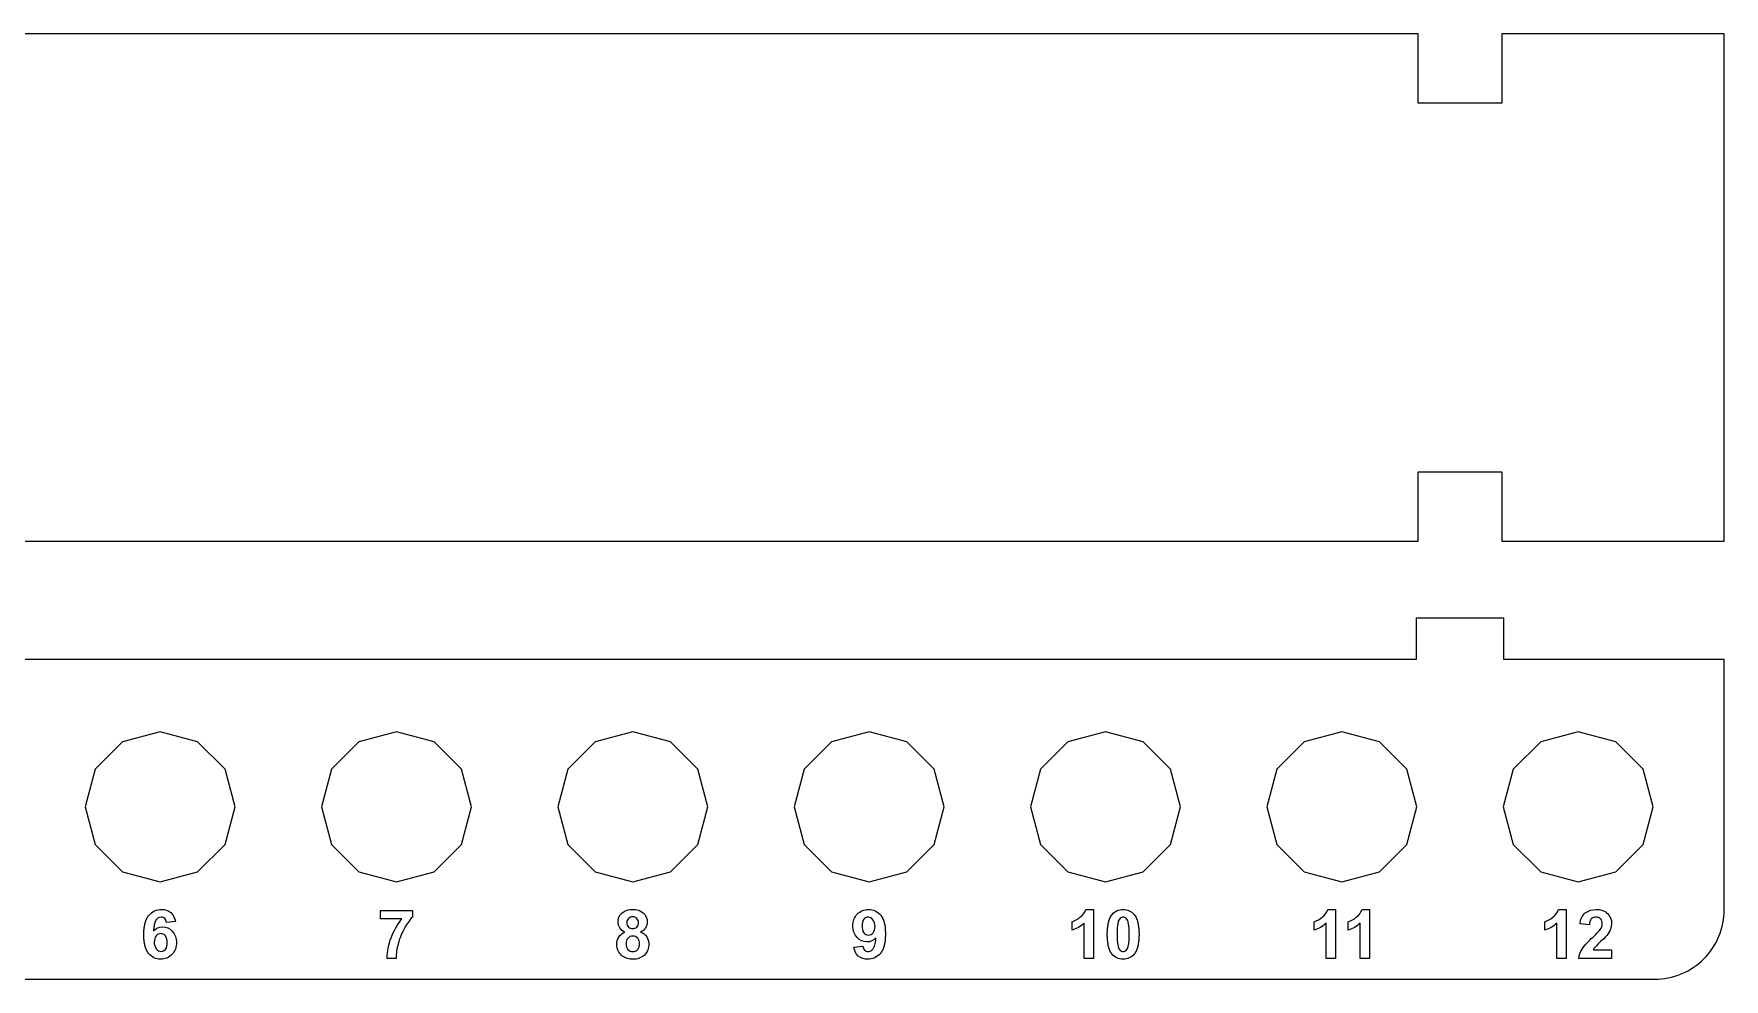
# Model space of a CAD drawing. Header units: millimetres. Extents: x -45 to 206, y -63 to 68.
# Drawn here: x 84.4 to 206, y 0 to 68 of the extents above; entities that cross this region are included whole.
import ezdxf

# ---------------------------------------------------------------- set-up
doc = ezdxf.new("R2010")
doc.units = ezdxf.units.MM
doc.layers.get('0').update_dxf_attribs({"lineweight": 25})

msp = doc.modelspace()

# ---------------------------------------------------------------- linework, layer by layer
for p, q in [((184, 68), (20, 68)), ((184, 63), (184, 68)), ((190, 68), (190, 63)), ((206, 68), (190, 68)), ((206, 31.5), (206, 68)), ((190, 63), (184, 63)), ((184, 36.5), (190, 36.5)), ((184, 31.5), (184, 36.5)), ((190, 36.5), (190, 31.5)), ((20, 31.5), (184, 31.5)), ((190, 31.5), (206, 31.5)), ((183.85, 26), (183.85, 23)), ((183.85, 26), (190.15, 26)), ((190.15, 23), (190.15, 26))]:
    msp.add_line(p, q)
at = {"flags": 128}
msp.add_lwpolyline([(13.85, 23), (-2, 23), (-2, 5, 0.414214), (3, 0), (201, 0, 0.414214), (206, 5), (206, 23), (190.15, 23)], format="xyb", dxfattribs=at)
msp.add_lwpolyline([(183.85, 23), (20.15, 23)], dxfattribs=at)
for points in [[(96.2, 7.72), (98.18, 9.7), (98.9, 12.4), (98.18, 15.1), (96.2, 17.08), (93.5, 17.8), (90.8, 17.08), (88.82, 15.1), (88.1, 12.4), (88.82, 9.7), (90.8, 7.72), (93.5, 7)], [(113.2, 7.72), (115.18, 9.7), (115.9, 12.4), (115.18, 15.1), (113.2, 17.08), (110.5, 17.8), (107.8, 17.08), (105.82, 15.1), (105.1, 12.4), (105.82, 9.7), (107.8, 7.72), (110.5, 7)], [(130.2, 7.72), (132.18, 9.7), (132.9, 12.4), (132.18, 15.1), (130.2, 17.08), (127.5, 17.8), (124.8, 17.08), (122.82, 15.1), (122.1, 12.4), (122.82, 9.7), (124.8, 7.72), (127.5, 7)], [(147.2, 7.72), (149.18, 9.7), (149.9, 12.4), (149.18, 15.1), (147.2, 17.08), (144.5, 17.8), (141.8, 17.08), (139.82, 15.1), (139.1, 12.4), (139.82, 9.7), (141.8, 7.72), (144.5, 7)], [(164.2, 7.72), (166.18, 9.7), (166.9, 12.4), (166.18, 15.1), (164.2, 17.08), (161.5, 17.8), (158.8, 17.08), (156.82, 15.1), (156.1, 12.4), (156.82, 9.7), (158.8, 7.72), (161.5, 7)], [(181.2, 7.72), (183.18, 9.7), (183.9, 12.4), (183.18, 15.1), (181.2, 17.08), (178.5, 17.8), (175.8, 17.08), (173.82, 15.1), (173.1, 12.4), (173.82, 9.7), (175.8, 7.72), (178.5, 7)], [(198.2, 7.72), (200.18, 9.7), (200.9, 12.4), (200.18, 15.1), (198.2, 17.08), (195.5, 17.8), (192.8, 17.08), (190.82, 15.1), (190.1, 12.4), (190.82, 9.7), (192.8, 7.72), (195.5, 7)]]:
    msp.add_lwpolyline(points, close=True, dxfattribs=at)
for points in [[(94.6, 4.14), (93.95, 4.07, 0.174876), (93.83, 4.37, 0.199132), (93.57, 4.46, 0.245443), (93.21, 4.27), (93.21, 4.27), (93.21, 4.27), (93.21, 4.27), (93.21, 4.27), (93.21, 4.26), (93.2, 4.26), (93.2, 4.26), (93.2, 4.26), (93.2, 4.26), (93.2, 4.26), (93.2, 4.25), (93.2, 4.25), (93.2, 4.25), (93.2, 4.25), (93.19, 4.25), (93.19, 4.25), (93.19, 4.24), (93.19, 4.24), (93.19, 4.24), (93.19, 4.24), (93.19, 4.24), (93.19, 4.24), (93.19, 4.23), (93.18, 4.23), (93.18, 4.23), (93.18, 4.23), (93.18, 4.23), (93.18, 4.23), (93.18, 4.22), (93.18, 4.22), (93.18, 4.22), (93.18, 4.22), (93.18, 4.22), (93.17, 4.21), (93.17, 4.21), (93.17, 4.21), (93.17, 4.21), (93.17, 4.21), (93.17, 4.2), (93.17, 4.2), (93.17, 4.2), (93.17, 4.2), (93.16, 4.2), (93.16, 4.19), (93.16, 4.19), (93.16, 4.19), (93.16, 4.19), (93.16, 4.19), (93.16, 4.18), (93.16, 4.18), (93.16, 4.18), (93.16, 4.18), (93.15, 4.18), (93.15, 4.17), (93.15, 4.17), (93.15, 4.17), (93.15, 4.17), (93.15, 4.16), (93.15, 4.16), (93.15, 4.16), (93.15, 4.16), (93.15, 4.16), (93.15, 4.15), (93.14, 4.15), (93.14, 4.15), (93.14, 4.15), (93.14, 4.14), (93.14, 4.14), (93.14, 4.14), (93.14, 4.14), (93.14, 4.13), (93.14, 4.13), (93.14, 4.13), (93.14, 4.13), (93.13, 4.12), (93.13, 4.12), (93.13, 4.12), (93.13, 4.12), (93.13, 4.11), (93.13, 4.11), (93.13, 4.11), (93.13, 4.11), (93.13, 4.1), (93.13, 4.1), (93.13, 4.1), (93.12, 4.1), (93.12, 4.09), (93.12, 4.09), (93.12, 4.09), (93.12, 4.09), (93.12, 4.08), (93.12, 4.08), (93.12, 4.08), (93.12, 4.08), (93.12, 4.07), (93.12, 4.07), (93.12, 4.07), (93.11, 4.07), (93.11, 4.06), (93.11, 4.06), (93.11, 4.06), (93.11, 4.05), (93.11, 4.05), (93.11, 4.05), (93.11, 4.05), (93.11, 4.04), (93.11, 4.04), (93.11, 4.04), (93.11, 4.03), (93.1, 4.03), (93.1, 4.03), (93.1, 4.03), (93.1, 4.02), (93.1, 4.02), (93.1, 4.02), (93.1, 4.01), (93.1, 4.01), (93.1, 4.01), (93.1, 4.01), (93.1, 4), (93.1, 4), (93.1, 4), (93.1, 3.99), (93.09, 3.99), (93.09, 3.99), (93.09, 3.98), (93.09, 3.98), (93.09, 3.98), (93.09, 3.97), (93.09, 3.97), (93.09, 3.97), (93.09, 3.97), (93.09, 3.96), (93.09, 3.96), (93.09, 3.96), (93.09, 3.95), (93.09, 3.95), (93.08, 3.95), (93.08, 3.94), (93.08, 3.94), (93.08, 3.94), (93.08, 3.93), (93.08, 3.93), (93.08, 3.93), (93.08, 3.92), (93.08, 3.92), (93.08, 3.92), (93.08, 3.91), (93.08, 3.91), (93.08, 3.91), (93.08, 3.9), (93.08, 3.9), (93.07, 3.9), (93.07, 3.89), (93.07, 3.89), (93.07, 3.89), (93.07, 3.88), (93.07, 3.88), (93.07, 3.88), (93.07, 3.87), (93.07, 3.87), (93.07, 3.86), (93.07, 3.86), (93.07, 3.86), (93.07, 3.85), (93.07, 3.85), (93.07, 3.85), (93.07, 3.84), (93.06, 3.84), (93.06, 3.84), (93.06, 3.83), (93.06, 3.83), (93.06, 3.83), (93.06, 3.82), (93.06, 3.82), (93.06, 3.81), (93.06, 3.81), (93.06, 3.81), (93.06, 3.8), (93.06, 3.8), (93.06, 3.8), (93.06, 3.79), (93.06, 3.79), (93.06, 3.78), (93.06, 3.78), (93.06, 3.78), (93.05, 3.77), (93.05, 3.77), (93.05, 3.76), (93.05, 3.76), (93.05, 3.76), (93.05, 3.75), (93.05, 3.75), (93.05, 3.75), (93.05, 3.74), (93.05, 3.74), (93.05, 3.73), (93.05, 3.73), (93.05, 3.73), (93.05, 3.72), (93.05, 3.72), (93.05, 3.71), (93.05, 3.71), (93.05, 3.71), (93.05, 3.7), (93.05, 3.7), (93.04, 3.69), (93.04, 3.69), (93.04, 3.68), (93.04, 3.68), (93.04, 3.68), (93.04, 3.67), (93.04, 3.67), (93.04, 3.66), (93.04, 3.66), (93.04, 3.66), (93.04, 3.65), (93.04, 3.65), (93.04, 3.64), (93.04, 3.64), (93.04, 3.63), (93.04, 3.63), (93.04, 3.63), (93.04, 3.62), (93.04, 3.62), (93.04, 3.61), (93.04, 3.61), (93.04, 3.6), (93.04, 3.6), (93.03, 3.6), (93.03, 3.59), (93.03, 3.59), (93.03, 3.58), (93.03, 3.58), (93.03, 3.57), (93.03, 3.57), (93.03, 3.56), (93.03, 3.56), (93.03, 3.56), (93.03, 3.55), (93.03, 3.55), (93.03, 3.54), (93.03, 3.54), (93.03, 3.53), (93.03, 3.53), (93.03, 3.52), (93.03, 3.52), (93.03, 3.51), (93.03, 3.51), (93.03, 3.5), (93.03, 3.5), (93.03, 3.5), (93.03, 3.49), (93.03, 3.49), (93.03, 3.48), (93.03, 3.48, -0.231707), (93.65, 3.77, -0.216681), (94.37, 3.45, -0.196729), (94.67, 2.63, -0.201502), (94.35, 1.77, -0.211144), (93.54, 1.44, -0.234967), (92.67, 1.85), (92.67, 1.86), (92.67, 1.86), (92.66, 1.86), (92.66, 1.87), (92.66, 1.87), (92.66, 1.87), (92.65, 1.88), (92.65, 1.88), (92.65, 1.88), (92.65, 1.89), (92.64, 1.89), (92.64, 1.89), (92.64, 1.9), (92.64, 1.9), (92.63, 1.9), (92.63, 1.91), (92.63, 1.91), (92.63, 1.91), (92.62, 1.92), (92.62, 1.92), (92.62, 1.92), (92.62, 1.93), (92.61, 1.93), (92.61, 1.93), (92.61, 1.94), (92.61, 1.94), (92.6, 1.94), (92.6, 1.95), (92.6, 1.95), (92.6, 1.96), (92.6, 1.96), (92.59, 1.96), (92.59, 1.97), (92.59, 1.97), (92.59, 1.97), (92.58, 1.98), (92.58, 1.98), (92.58, 1.99), (92.58, 1.99), (92.57, 1.99), (92.57, 2), (92.57, 2), (92.57, 2.01), (92.57, 2.01), (92.56, 2.01), (92.56, 2.02), (92.56, 2.02), (92.56, 2.03), (92.55, 2.03), (92.55, 2.03), (92.55, 2.04), (92.55, 2.04), (92.55, 2.05), (92.54, 2.05), (92.54, 2.05), (92.54, 2.06), (92.54, 2.06), (92.54, 2.07), (92.53, 2.07), (92.53, 2.07), (92.53, 2.08), (92.53, 2.08), (92.53, 2.09), (92.52, 2.09), (92.52, 2.1), (92.52, 2.1), (92.52, 2.1), (92.52, 2.11), (92.51, 2.11), (92.51, 2.12), (92.51, 2.12), (92.51, 2.13), (92.51, 2.13), (92.5, 2.13), (92.5, 2.14), (92.5, 2.14), (92.5, 2.15), (92.5, 2.15), (92.49, 2.16), (92.49, 2.16), (92.49, 2.17), (92.49, 2.17), (92.49, 2.17), (92.49, 2.18), (92.48, 2.18), (92.48, 2.19), (92.48, 2.19), (92.48, 2.2), (92.48, 2.2), (92.47, 2.21), (92.47, 2.21), (92.47, 2.22), (92.47, 2.22), (92.47, 2.23), (92.47, 2.23), (92.46, 2.24), (92.46, 2.24), (92.46, 2.24), (92.46, 2.25), (92.46, 2.25), (92.46, 2.26), (92.45, 2.26), (92.45, 2.27), (92.45, 2.27), (92.45, 2.28), (92.45, 2.28), (92.45, 2.29), (92.45, 2.29), (92.44, 2.3), (92.44, 2.3), (92.44, 2.31), (92.44, 2.31), (92.44, 2.32), (92.44, 2.32), (92.43, 2.33), (92.43, 2.33), (92.43, 2.34), (92.43, 2.34), (92.43, 2.35), (92.43, 2.35), (92.43, 2.36), (92.42, 2.36), (92.42, 2.37), (92.42, 2.37), (92.42, 2.38), (92.42, 2.39), (92.42, 2.39), (92.42, 2.4), (92.42, 2.4), (92.41, 2.41), (92.41, 2.41), (92.41, 2.42), (92.41, 2.42), (92.41, 2.43), (92.41, 2.43), (92.41, 2.44), (92.41, 2.44), (92.4, 2.45), (92.4, 2.45), (92.4, 2.46), (92.4, 2.47), (92.4, 2.47), (92.4, 2.48), (92.4, 2.48), (92.4, 2.49), (92.39, 2.49), (92.39, 2.5), (92.39, 2.5), (92.39, 2.51), (92.39, 2.52), (92.39, 2.52), (92.39, 2.53), (92.39, 2.53), (92.39, 2.54), (92.38, 2.54), (92.38, 2.55), (92.38, 2.56), (92.38, 2.56), (92.38, 2.57), (92.38, 2.57), (92.38, 2.58), (92.38, 2.58), (92.38, 2.59), (92.38, 2.6), (92.37, 2.6), (92.37, 2.61), (92.37, 2.61), (92.37, 2.62), (92.37, 2.63), (92.37, 2.63), (92.37, 2.64), (92.37, 2.64), (92.37, 2.65), (92.37, 2.66), (92.37, 2.66), (92.36, 2.67), (92.36, 2.67), (92.36, 2.68), (92.36, 2.69), (92.36, 2.69), (92.36, 2.7), (92.36, 2.7), (92.36, 2.71), (92.36, 2.72), (92.36, 2.72), (92.36, 2.73), (92.36, 2.73), (92.36, 2.74), (92.35, 2.75), (92.35, 2.75), (92.35, 2.76), (92.35, 2.77), (92.35, 2.77), (92.35, 2.78), (92.35, 2.78), (92.35, 2.79), (92.35, 2.8), (92.35, 2.8), (92.35, 2.81), (92.35, 2.82), (92.35, 2.82), (92.35, 2.83), (92.35, 2.84), (92.35, 2.84), (92.34, 2.85), (92.34, 2.86), (92.34, 2.86), (92.34, 2.87), (92.34, 2.88), (92.34, 2.88), (92.34, 2.89), (92.34, 2.9), (92.34, 2.9), (92.34, 2.91), (92.34, 2.92), (92.34, 2.92), (92.34, 2.93), (92.34, 2.94), (92.34, 2.94), (92.34, 2.95), (92.34, 2.96), (92.34, 2.96), (92.34, 2.97), (92.34, 2.98), (92.34, 2.98), (92.34, 2.99), (92.34, 3), (92.34, 3), (92.34, 3.01), (92.33, 3.02), (92.33, 3.02), (92.33, 3.03), (92.33, 3.04), (92.33, 3.04), (92.33, 3.05), (92.33, 3.06), (92.33, 3.07), (92.33, 3.07), (92.33, 3.08), (92.33, 3.09), (92.33, 3.09), (92.33, 3.1), (92.33, 3.11), (92.33, 3.12), (92.33, 3.12), (92.33, 3.13), (92.33, 3.14), (92.33, 3.14), (92.33, 3.15), (92.33, 3.16), (92.33, 3.17), (92.33, 3.17), (92.33, 3.18), (92.33, 3.19), (92.33, 3.19), (92.33, 3.2), (92.33, 3.21), (92.33, 3.22), (92.33, 3.22), (92.33, 3.23), (92.33, 3.24), (92.33, 3.25), (92.33, 3.25), (92.33, 3.26), (92.33, 3.27), (92.33, 3.28), (92.33, 3.28), (92.33, 3.29), (92.33, 3.3), (92.33, 3.31), (92.33, 3.31), (92.33, 3.32), (92.33, 3.33), (92.33, 3.33), (92.33, 3.34), (92.33, 3.35), (92.33, 3.36), (92.33, 3.36), (92.33, 3.37), (92.33, 3.38), (92.33, 3.39), (92.34, 3.39), (92.34, 3.4), (92.34, 3.41), (92.34, 3.41), (92.34, 3.42), (92.34, 3.43), (92.34, 3.43), (92.34, 3.44), (92.34, 3.45), (92.34, 3.46), (92.34, 3.46), (92.34, 3.47), (92.34, 3.48), (92.34, 3.48), (92.34, 3.49), (92.34, 3.5), (92.34, 3.5), (92.34, 3.51), (92.34, 3.52), (92.34, 3.52), (92.34, 3.53), (92.34, 3.54), (92.34, 3.54), (92.34, 3.55), (92.34, 3.56), (92.35, 3.56), (92.35, 3.57), (92.35, 3.58), (92.35, 3.58), (92.35, 3.59), (92.35, 3.6), (92.35, 3.6), (92.35, 3.61), (92.35, 3.62), (92.35, 3.62), (92.35, 3.63), (92.35, 3.64), (92.35, 3.64), (92.35, 3.65), (92.35, 3.66), (92.35, 3.66), (92.36, 3.67), (92.36, 3.68), (92.36, 3.68), (92.36, 3.69), (92.36, 3.69), (92.36, 3.7), (92.36, 3.71), (92.36, 3.71), (92.36, 3.72), (92.36, 3.73), (92.36, 3.73), (92.36, 3.74), (92.37, 3.74), (92.37, 3.75), (92.37, 3.76), (92.37, 3.76), (92.37, 3.77), (92.37, 3.78), (92.37, 3.78), (92.37, 3.79), (92.37, 3.79), (92.37, 3.8), (92.37, 3.81), (92.38, 3.81), (92.38, 3.82), (92.38, 3.82), (92.38, 3.83), (92.38, 3.84), (92.38, 3.84), (92.38, 3.85), (92.38, 3.85), (92.38, 3.86), (92.38, 3.87), (92.39, 3.87), (92.39, 3.88), (92.39, 3.88), (92.39, 3.89), (92.39, 3.9), (92.39, 3.9), (92.39, 3.91), (92.39, 3.91), (92.39, 3.92), (92.4, 3.92), (92.4, 3.93), (92.4, 3.94), (92.4, 3.94), (92.4, 3.95), (92.4, 3.95), (92.4, 3.96), (92.4, 3.96), (92.41, 3.97), (92.41, 3.98), (92.41, 3.98), (92.41, 3.99), (92.41, 3.99), (92.41, 4), (92.41, 4), (92.41, 4.01), (92.42, 4.01), (92.42, 4.02), (92.42, 4.02), (92.42, 4.03), (92.42, 4.04), (92.42, 4.04), (92.42, 4.05), (92.43, 4.05), (92.43, 4.06), (92.43, 4.06), (92.43, 4.07), (92.43, 4.07), (92.43, 4.08), (92.43, 4.08), (92.44, 4.09), (92.44, 4.09), (92.44, 4.1), (92.44, 4.1), (92.44, 4.11), (92.44, 4.11), (92.45, 4.12), (92.45, 4.12), (92.45, 4.13), (92.45, 4.14), (92.45, 4.14), (92.45, 4.15), (92.46, 4.15), (92.46, 4.16), (92.46, 4.16), (92.46, 4.17), (92.46, 4.17), (92.46, 4.18), (92.47, 4.18), (92.47, 4.19), (92.47, 4.19), (92.47, 4.2), (92.47, 4.2), (92.47, 4.2), (92.48, 4.21), (92.48, 4.21), (92.48, 4.22), (92.48, 4.22), (92.48, 4.23), (92.48, 4.23), (92.49, 4.24), (92.49, 4.24), (92.49, 4.25), (92.49, 4.25), (92.49, 4.26), (92.5, 4.26), (92.5, 4.27), (92.5, 4.27), (92.5, 4.28), (92.5, 4.28), (92.51, 4.29), (92.51, 4.29), (92.51, 4.29), (92.51, 4.3), (92.51, 4.3), (92.52, 4.31), (92.52, 4.31), (92.52, 4.32), (92.52, 4.32), (92.52, 4.33), (92.53, 4.33), (92.53, 4.33), (92.53, 4.34), (92.53, 4.34), (92.53, 4.35), (92.54, 4.35), (92.54, 4.36), (92.54, 4.36), (92.54, 4.36), (92.54, 4.37), (92.55, 4.37), (92.55, 4.38), (92.55, 4.38), (92.55, 4.39), (92.56, 4.39), (92.56, 4.39), (92.56, 4.4), (92.56, 4.4), (92.56, 4.41), (92.57, 4.41), (92.57, 4.42), (92.57, 4.42), (92.57, 4.42), (92.58, 4.43), (92.58, 4.43), (92.58, 4.44), (92.58, 4.44), (92.58, 4.44), (92.59, 4.45), (92.59, 4.45), (92.59, 4.46), (92.59, 4.46), (92.6, 4.46), (92.6, 4.47), (92.6, 4.47), (92.6, 4.47), (92.61, 4.48), (92.61, 4.48), (92.61, 4.49), (92.61, 4.49), (92.62, 4.49), (92.62, 4.5), (92.62, 4.5), (92.62, 4.5), (92.63, 4.51), (92.63, 4.51), (92.63, 4.52), (92.63, 4.52), (92.64, 4.52), (92.64, 4.53), (92.64, 4.53), (92.64, 4.53), (92.65, 4.54), (92.65, 4.54), (92.65, 4.54), (92.65, 4.55), (92.66, 4.55), (92.66, 4.56), (92.66, 4.56), (92.67, 4.56), (92.67, 4.57), (92.67, 4.57), (92.67, 4.57), (92.68, 4.58), (92.68, 4.58), (92.68, 4.58), (92.68, 4.59), (92.69, 4.59, -0.233484), (93.61, 5.01, -0.183594), (94.27, 4.79, -0.179792)], [(109.35, 4.33), (109.35, 4.95), (111.65, 4.95), (111.65, 4.47, 0.068786), (111.07, 3.66, 0.064302), (110.62, 2.55, 0.064724), (110.47, 1.5), (109.82, 1.5, -0.084558), (110.12, 2.98, -0.078849), (110.88, 4.33)], [(126.93, 3.39, -0.158583), (126.56, 3.69, -0.141421), (126.44, 4.11, -0.216996), (126.71, 4.76, -0.193659), (127.49, 5.01, -0.192764), (128.26, 4.76, -0.218304), (128.54, 4.11, -0.151258), (128.41, 3.68, -0.146343), (128.06, 3.39, -0.152568), (128.5, 3.05, -0.152857), (128.65, 2.53, -0.209406), (128.34, 1.74, -0.203022), (127.52, 1.44, -0.172612), (126.72, 1.69, -0.241926), (126.35, 2.5, -0.137074), (126.49, 3.02, -0.162873)], [(143.4, 2.31), (144.05, 2.38, 0.174803), (144.17, 2.09, 0.198743), (144.44, 1.99, 0.246374), (144.79, 2.18, 0.12714), (144.98, 2.98, -0.229137), (144.34, 2.68, -0.216058), (143.63, 3, -0.197126), (143.33, 3.83, -0.201694), (143.65, 4.69, -0.211225), (144.45, 5.01, -0.234971), (145.33, 4.6), (145.33, 4.6), (145.33, 4.6), (145.34, 4.59), (145.34, 4.59), (145.34, 4.59), (145.34, 4.58), (145.35, 4.58), (145.35, 4.58), (145.35, 4.57), (145.35, 4.57), (145.36, 4.57), (145.36, 4.56), (145.36, 4.56), (145.36, 4.56), (145.37, 4.55), (145.37, 4.55), (145.37, 4.55), (145.37, 4.54), (145.38, 4.54), (145.38, 4.53), (145.38, 4.53), (145.38, 4.53), (145.39, 4.52), (145.39, 4.52), (145.39, 4.52), (145.39, 4.51), (145.4, 4.51), (145.4, 4.51), (145.4, 4.5), (145.4, 4.5), (145.4, 4.49), (145.41, 4.49), (145.41, 4.49), (145.41, 4.48), (145.41, 4.48), (145.42, 4.48), (145.42, 4.47), (145.42, 4.47), (145.42, 4.46), (145.43, 4.46), (145.43, 4.46), (145.43, 4.45), (145.43, 4.45), (145.43, 4.45), (145.44, 4.44), (145.44, 4.44), (145.44, 4.43), (145.44, 4.43), (145.45, 4.43), (145.45, 4.42), (145.45, 4.42), (145.45, 4.41), (145.45, 4.41), (145.46, 4.41), (145.46, 4.4), (145.46, 4.4), (145.46, 4.39), (145.46, 4.39), (145.47, 4.38), (145.47, 4.38), (145.47, 4.38), (145.47, 4.37), (145.47, 4.37), (145.48, 4.36), (145.48, 4.36), (145.48, 4.35), (145.48, 4.35), (145.48, 4.35), (145.49, 4.34), (145.49, 4.34), (145.49, 4.33), (145.49, 4.33), (145.49, 4.32), (145.5, 4.32), (145.5, 4.32), (145.5, 4.31), (145.5, 4.31), (145.5, 4.3), (145.51, 4.3), (145.51, 4.29), (145.51, 4.29), (145.51, 4.28), (145.51, 4.28), (145.51, 4.28), (145.52, 4.27), (145.52, 4.27), (145.52, 4.26), (145.52, 4.26), (145.52, 4.25), (145.53, 4.25), (145.53, 4.24), (145.53, 4.24), (145.53, 4.23), (145.53, 4.23), (145.53, 4.22), (145.54, 4.22), (145.54, 4.21), (145.54, 4.21), (145.54, 4.2), (145.54, 4.2), (145.54, 4.19), (145.55, 4.19), (145.55, 4.19), (145.55, 4.18), (145.55, 4.18), (145.55, 4.17), (145.55, 4.17), (145.55, 4.16), (145.56, 4.16), (145.56, 4.15), (145.56, 4.15), (145.56, 4.14), (145.56, 4.14), (145.56, 4.13), (145.57, 4.13), (145.57, 4.12), (145.57, 4.12), (145.57, 4.11), (145.57, 4.1), (145.57, 4.1), (145.57, 4.09), (145.58, 4.09), (145.58, 4.08), (145.58, 4.08), (145.58, 4.07), (145.58, 4.07), (145.58, 4.06), (145.58, 4.06), (145.58, 4.05), (145.59, 4.05), (145.59, 4.04), (145.59, 4.04), (145.59, 4.03), (145.59, 4.03), (145.59, 4.02), (145.59, 4.01), (145.59, 4.01), (145.6, 4), (145.6, 4), (145.6, 3.99), (145.6, 3.99), (145.6, 3.98), (145.6, 3.98), (145.6, 3.97), (145.6, 3.97), (145.61, 3.96), (145.61, 3.95), (145.61, 3.95), (145.61, 3.94), (145.61, 3.94), (145.61, 3.93), (145.61, 3.93), (145.61, 3.92), (145.61, 3.91), (145.62, 3.91), (145.62, 3.9), (145.62, 3.9), (145.62, 3.89), (145.62, 3.89), (145.62, 3.88), (145.62, 3.87), (145.62, 3.87), (145.62, 3.86), (145.62, 3.86), (145.63, 3.85), (145.63, 3.85), (145.63, 3.84), (145.63, 3.83), (145.63, 3.83), (145.63, 3.82), (145.63, 3.82), (145.63, 3.81), (145.63, 3.8), (145.63, 3.8), (145.63, 3.79), (145.64, 3.79), (145.64, 3.78), (145.64, 3.77), (145.64, 3.77), (145.64, 3.76), (145.64, 3.75), (145.64, 3.75), (145.64, 3.74), (145.64, 3.74), (145.64, 3.73), (145.64, 3.72), (145.64, 3.72), (145.64, 3.71), (145.65, 3.7), (145.65, 3.7), (145.65, 3.69), (145.65, 3.69), (145.65, 3.68), (145.65, 3.67), (145.65, 3.67), (145.65, 3.66), (145.65, 3.65), (145.65, 3.65), (145.65, 3.64), (145.65, 3.63), (145.65, 3.63), (145.65, 3.62), (145.65, 3.62), (145.65, 3.61), (145.66, 3.6), (145.66, 3.6), (145.66, 3.59), (145.66, 3.58), (145.66, 3.58), (145.66, 3.57), (145.66, 3.56), (145.66, 3.56), (145.66, 3.55), (145.66, 3.54), (145.66, 3.54), (145.66, 3.53), (145.66, 3.52), (145.66, 3.52), (145.66, 3.51), (145.66, 3.5), (145.66, 3.5), (145.66, 3.49), (145.66, 3.48), (145.66, 3.48), (145.66, 3.47), (145.66, 3.46), (145.66, 3.45), (145.66, 3.45), (145.66, 3.44), (145.67, 3.43), (145.67, 3.43), (145.67, 3.42), (145.67, 3.41), (145.67, 3.41), (145.67, 3.4), (145.67, 3.39), (145.67, 3.38), (145.67, 3.38), (145.67, 3.37), (145.67, 3.36), (145.67, 3.36), (145.67, 3.35), (145.67, 3.34), (145.67, 3.33), (145.67, 3.33), (145.67, 3.32), (145.67, 3.31), (145.67, 3.31), (145.67, 3.3), (145.67, 3.29), (145.67, 3.28), (145.67, 3.28), (145.67, 3.27), (145.67, 3.26), (145.67, 3.25), (145.67, 3.25), (145.67, 3.24), (145.67, 3.23), (145.67, 3.23), (145.67, 3.22), (145.67, 3.21), (145.67, 3.2), (145.67, 3.2), (145.67, 3.19), (145.67, 3.18), (145.67, 3.17), (145.67, 3.17), (145.67, 3.16), (145.67, 3.15), (145.67, 3.14), (145.67, 3.14), (145.67, 3.13), (145.67, 3.12), (145.67, 3.12), (145.67, 3.11), (145.67, 3.1), (145.67, 3.09), (145.67, 3.09), (145.67, 3.08), (145.67, 3.07), (145.67, 3.07), (145.66, 3.06), (145.66, 3.05), (145.66, 3.04), (145.66, 3.04), (145.66, 3.03), (145.66, 3.02), (145.66, 3.02), (145.66, 3.01), (145.66, 3), (145.66, 3), (145.66, 2.99), (145.66, 2.98), (145.66, 2.97), (145.66, 2.97), (145.66, 2.96), (145.66, 2.95), (145.66, 2.95), (145.66, 2.94), (145.66, 2.93), (145.66, 2.93), (145.66, 2.92), (145.66, 2.91), (145.66, 2.91), (145.66, 2.9), (145.66, 2.89), (145.65, 2.89), (145.65, 2.88), (145.65, 2.87), (145.65, 2.87), (145.65, 2.86), (145.65, 2.85), (145.65, 2.85), (145.65, 2.84), (145.65, 2.83), (145.65, 2.83), (145.65, 2.82), (145.65, 2.81), (145.65, 2.81), (145.65, 2.8), (145.65, 2.79), (145.65, 2.79), (145.64, 2.78), (145.64, 2.78), (145.64, 2.77), (145.64, 2.76), (145.64, 2.76), (145.64, 2.75), (145.64, 2.74), (145.64, 2.74), (145.64, 2.73), (145.64, 2.72), (145.64, 2.72), (145.64, 2.71), (145.63, 2.71), (145.63, 2.7), (145.63, 2.69), (145.63, 2.69), (145.63, 2.68), (145.63, 2.68), (145.63, 2.67), (145.63, 2.66), (145.63, 2.66), (145.63, 2.65), (145.63, 2.64), (145.62, 2.64), (145.62, 2.63), (145.62, 2.63), (145.62, 2.62), (145.62, 2.61), (145.62, 2.61), (145.62, 2.6), (145.62, 2.6), (145.62, 2.59), (145.62, 2.59), (145.61, 2.58), (145.61, 2.57), (145.61, 2.57), (145.61, 2.56), (145.61, 2.56), (145.61, 2.55), (145.61, 2.54), (145.61, 2.54), (145.61, 2.53), (145.6, 2.53), (145.6, 2.52), (145.6, 2.52), (145.6, 2.51), (145.6, 2.5), (145.6, 2.5), (145.6, 2.49), (145.6, 2.49), (145.59, 2.48), (145.59, 2.48), (145.59, 2.47), (145.59, 2.47), (145.59, 2.46), (145.59, 2.45), (145.59, 2.45), (145.59, 2.44), (145.58, 2.44), (145.58, 2.43), (145.58, 2.43), (145.58, 2.42), (145.58, 2.42), (145.58, 2.41), (145.58, 2.41), (145.57, 2.4), (145.57, 2.39), (145.57, 2.39), (145.57, 2.38), (145.57, 2.38), (145.57, 2.37), (145.57, 2.37), (145.56, 2.36), (145.56, 2.36), (145.56, 2.35), (145.56, 2.35), (145.56, 2.34), (145.56, 2.34), (145.55, 2.33), (145.55, 2.33), (145.55, 2.32), (145.55, 2.32), (145.55, 2.31), (145.55, 2.31), (145.54, 2.3), (145.54, 2.3), (145.54, 2.29), (145.54, 2.29), (145.54, 2.28), (145.54, 2.28), (145.53, 2.27), (145.53, 2.27), (145.53, 2.26), (145.53, 2.26), (145.53, 2.25), (145.53, 2.25), (145.52, 2.24), (145.52, 2.24), (145.52, 2.23), (145.52, 2.23), (145.52, 2.22), (145.52, 2.22), (145.51, 2.21), (145.51, 2.21), (145.51, 2.2), (145.51, 2.2), (145.51, 2.19), (145.5, 2.19), (145.5, 2.19), (145.5, 2.18), (145.5, 2.18), (145.5, 2.17), (145.49, 2.17), (145.49, 2.16), (145.49, 2.16), (145.49, 2.15), (145.49, 2.15), (145.48, 2.14), (145.48, 2.14), (145.48, 2.14), (145.48, 2.13), (145.48, 2.13), (145.47, 2.12), (145.47, 2.12), (145.47, 2.11), (145.47, 2.11), (145.47, 2.1), (145.46, 2.1), (145.46, 2.1), (145.46, 2.09), (145.46, 2.09), (145.46, 2.08), (145.45, 2.08), (145.45, 2.07), (145.45, 2.07), (145.45, 2.07), (145.44, 2.06), (145.44, 2.06), (145.44, 2.05), (145.44, 2.05), (145.44, 2.05), (145.43, 2.04), (145.43, 2.04), (145.43, 2.03), (145.43, 2.03), (145.42, 2.02), (145.42, 2.02), (145.42, 2.02), (145.42, 2.01), (145.42, 2.01), (145.41, 2), (145.41, 2), (145.41, 2), (145.41, 1.99), (145.4, 1.99), (145.4, 1.99), (145.4, 1.98), (145.4, 1.98), (145.39, 1.97), (145.39, 1.97), (145.39, 1.97), (145.39, 1.96), (145.38, 1.96), (145.38, 1.95), (145.38, 1.95), (145.38, 1.95), (145.37, 1.94), (145.37, 1.94), (145.37, 1.94), (145.37, 1.93), (145.36, 1.93), (145.36, 1.93), (145.36, 1.92), (145.36, 1.92), (145.35, 1.91), (145.35, 1.91), (145.35, 1.91), (145.35, 1.9), (145.34, 1.9), (145.34, 1.9), (145.34, 1.89), (145.33, 1.89), (145.33, 1.89), (145.33, 1.88), (145.33, 1.88), (145.32, 1.88), (145.32, 1.87), (145.32, 1.87), (145.32, 1.87), (145.31, 1.86, -0.233472), (144.39, 1.44, -0.184339), (143.72, 1.66, -0.178388)], [(160.63, 1.5), (159.96, 1.5), (159.96, 4.03, -0.109928), (159.09, 3.52), (159.09, 4.13, 0.085287), (159.66, 4.45, 0.144571), (160.09, 5.01), (160.63, 5.01)], [(162.77, 5.01, -0.241821), (163.56, 4.65), (163.57, 4.65), (163.57, 4.64), (163.57, 4.64), (163.58, 4.64), (163.58, 4.63), (163.58, 4.63), (163.58, 4.63), (163.59, 4.62), (163.59, 4.62), (163.59, 4.62), (163.59, 4.61), (163.6, 4.61), (163.6, 4.61), (163.6, 4.6), (163.6, 4.6), (163.61, 4.6), (163.61, 4.59), (163.61, 4.59), (163.61, 4.58), (163.62, 4.58), (163.62, 4.58), (163.62, 4.57), (163.62, 4.57), (163.63, 4.57), (163.63, 4.56), (163.63, 4.56), (163.63, 4.55), (163.64, 4.55), (163.64, 4.55), (163.64, 4.54), (163.64, 4.54), (163.64, 4.54), (163.65, 4.53), (163.65, 4.53), (163.65, 4.52), (163.65, 4.52), (163.66, 4.52), (163.66, 4.51), (163.66, 4.51), (163.66, 4.5), (163.67, 4.5), (163.67, 4.5), (163.67, 4.49), (163.67, 4.49), (163.67, 4.48), (163.68, 4.48), (163.68, 4.47), (163.68, 4.47), (163.68, 4.47), (163.68, 4.46), (163.69, 4.46), (163.69, 4.45), (163.69, 4.45), (163.69, 4.44), (163.7, 4.44), (163.7, 4.44), (163.7, 4.43), (163.7, 4.43), (163.7, 4.42), (163.71, 4.42), (163.71, 4.41), (163.71, 4.41), (163.71, 4.41), (163.71, 4.4), (163.72, 4.4), (163.72, 4.39), (163.72, 4.39), (163.72, 4.38), (163.72, 4.38), (163.73, 4.37), (163.73, 4.37), (163.73, 4.36), (163.73, 4.36), (163.73, 4.36), (163.74, 4.35), (163.74, 4.35), (163.74, 4.34), (163.74, 4.34), (163.74, 4.33), (163.74, 4.33), (163.75, 4.32), (163.75, 4.32), (163.75, 4.31), (163.75, 4.31), (163.75, 4.3), (163.76, 4.3), (163.76, 4.29), (163.76, 4.29), (163.76, 4.28), (163.76, 4.28), (163.76, 4.27), (163.77, 4.27), (163.77, 4.26), (163.77, 4.26), (163.77, 4.25), (163.77, 4.25), (163.77, 4.24), (163.78, 4.24), (163.78, 4.23), (163.78, 4.23), (163.78, 4.22), (163.78, 4.22), (163.78, 4.21), (163.79, 4.21), (163.79, 4.2), (163.79, 4.2), (163.79, 4.19), (163.79, 4.19), (163.79, 4.18), (163.79, 4.18), (163.8, 4.17), (163.8, 4.17), (163.8, 4.16), (163.8, 4.16), (163.8, 4.15), (163.8, 4.15), (163.81, 4.14), (163.81, 4.14), (163.81, 4.13), (163.81, 4.12), (163.81, 4.12), (163.81, 4.11), (163.81, 4.11), (163.82, 4.1), (163.82, 4.1), (163.82, 4.09), (163.82, 4.09), (163.82, 4.08), (163.82, 4.07), (163.82, 4.07), (163.82, 4.06), (163.83, 4.06), (163.83, 4.05), (163.83, 4.05), (163.83, 4.04), (163.83, 4.04), (163.83, 4.03), (163.83, 4.02), (163.83, 4.02), (163.84, 4.01), (163.84, 4.01), (163.84, 4), (163.84, 3.99), (163.84, 3.99), (163.84, 3.98), (163.84, 3.98), (163.84, 3.97), (163.85, 3.97), (163.85, 3.96), (163.85, 3.95), (163.85, 3.95), (163.85, 3.94), (163.85, 3.94), (163.85, 3.93), (163.85, 3.92), (163.85, 3.92), (163.85, 3.91), (163.86, 3.91), (163.86, 3.9), (163.86, 3.89), (163.86, 3.89), (163.86, 3.88), (163.86, 3.87), (163.86, 3.87), (163.86, 3.86), (163.86, 3.86), (163.86, 3.85), (163.87, 3.84), (163.87, 3.84), (163.87, 3.83), (163.87, 3.82), (163.87, 3.82), (163.87, 3.81), (163.87, 3.81), (163.87, 3.8), (163.87, 3.79), (163.87, 3.79), (163.87, 3.78), (163.88, 3.77), (163.88, 3.77), (163.88, 3.76), (163.88, 3.75), (163.88, 3.75), (163.88, 3.74), (163.88, 3.73), (163.88, 3.73), (163.88, 3.72), (163.88, 3.72), (163.88, 3.71), (163.88, 3.7), (163.88, 3.7), (163.88, 3.69), (163.89, 3.68), (163.89, 3.68), (163.89, 3.67), (163.89, 3.66), (163.89, 3.65), (163.89, 3.65), (163.89, 3.64), (163.89, 3.63), (163.89, 3.63), (163.89, 3.62), (163.89, 3.61), (163.89, 3.61), (163.89, 3.6), (163.89, 3.59), (163.89, 3.59), (163.89, 3.58), (163.89, 3.57), (163.89, 3.57), (163.9, 3.56), (163.9, 3.55), (163.9, 3.54), (163.9, 3.54), (163.9, 3.53), (163.9, 3.52), (163.9, 3.52), (163.9, 3.51), (163.9, 3.5), (163.9, 3.49), (163.9, 3.49), (163.9, 3.48), (163.9, 3.47), (163.9, 3.47), (163.9, 3.46), (163.9, 3.45), (163.9, 3.44), (163.9, 3.44), (163.9, 3.43), (163.9, 3.42), (163.9, 3.42), (163.9, 3.41), (163.9, 3.4), (163.9, 3.39), (163.9, 3.39), (163.9, 3.38), (163.9, 3.37), (163.9, 3.36), (163.9, 3.36), (163.9, 3.35), (163.9, 3.34), (163.9, 3.33), (163.91, 3.33), (163.91, 3.32), (163.91, 3.31), (163.91, 3.3), (163.91, 3.3), (163.91, 3.29), (163.91, 3.28), (163.91, 3.27), (163.91, 3.26), (163.91, 3.26), (163.91, 3.25), (163.91, 3.24), (163.91, 3.23), (163.91, 3.23), (163.91, 3.22), (163.91, 3.21), (163.91, 3.2), (163.91, 3.2), (163.91, 3.19), (163.91, 3.18), (163.91, 3.17), (163.91, 3.16), (163.91, 3.16), (163.91, 3.15), (163.91, 3.14), (163.91, 3.13), (163.91, 3.13), (163.9, 3.12), (163.9, 3.11), (163.9, 3.1), (163.9, 3.1), (163.9, 3.09), (163.9, 3.08), (163.9, 3.07), (163.9, 3.07), (163.9, 3.06), (163.9, 3.05), (163.9, 3.04), (163.9, 3.04), (163.9, 3.03), (163.9, 3.02), (163.9, 3.02), (163.9, 3.01), (163.9, 3), (163.9, 2.99), (163.9, 2.99), (163.9, 2.98), (163.9, 2.97), (163.9, 2.96), (163.9, 2.96), (163.9, 2.95), (163.9, 2.94), (163.9, 2.94), (163.9, 2.93), (163.9, 2.92), (163.9, 2.92), (163.9, 2.91), (163.9, 2.9), (163.9, 2.89), (163.89, 2.89), (163.89, 2.88), (163.89, 2.87), (163.89, 2.87), (163.89, 2.86), (163.89, 2.85), (163.89, 2.85), (163.89, 2.84), (163.89, 2.83), (163.89, 2.83), (163.89, 2.82), (163.89, 2.81), (163.89, 2.8), (163.89, 2.8), (163.89, 2.79), (163.89, 2.78), (163.89, 2.78), (163.89, 2.77), (163.88, 2.76), (163.88, 2.76), (163.88, 2.75), (163.88, 2.74), (163.88, 2.74), (163.88, 2.73), (163.88, 2.72), (163.88, 2.72), (163.88, 2.71), (163.88, 2.71), (163.88, 2.7), (163.88, 2.69), (163.88, 2.69), (163.87, 2.68), (163.87, 2.67), (163.87, 2.67), (163.87, 2.66), (163.87, 2.65), (163.87, 2.65), (163.87, 2.64), (163.87, 2.63), (163.87, 2.63), (163.87, 2.62), (163.87, 2.62), (163.87, 2.61), (163.86, 2.6), (163.86, 2.6), (163.86, 2.59), (163.86, 2.58), (163.86, 2.58), (163.86, 2.57), (163.86, 2.57), (163.86, 2.56), (163.86, 2.55), (163.86, 2.55), (163.85, 2.54), (163.85, 2.54), (163.85, 2.53), (163.85, 2.52), (163.85, 2.52), (163.85, 2.51), (163.85, 2.51), (163.85, 2.5), (163.85, 2.49), (163.84, 2.49), (163.84, 2.48), (163.84, 2.48), (163.84, 2.47), (163.84, 2.46), (163.84, 2.46), (163.84, 2.45), (163.84, 2.45), (163.84, 2.44), (163.83, 2.43), (163.83, 2.43), (163.83, 2.42), (163.83, 2.42), (163.83, 2.41), (163.83, 2.41), (163.83, 2.4), (163.83, 2.4), (163.82, 2.39), (163.82, 2.38), (163.82, 2.38), (163.82, 2.37), (163.82, 2.37), (163.82, 2.36), (163.82, 2.36), (163.81, 2.35), (163.81, 2.34), (163.81, 2.34), (163.81, 2.33), (163.81, 2.33), (163.81, 2.32), (163.81, 2.32), (163.8, 2.31), (163.8, 2.31), (163.8, 2.3), (163.8, 2.3), (163.8, 2.29), (163.8, 2.29), (163.8, 2.28), (163.79, 2.27), (163.79, 2.27), (163.79, 2.26), (163.79, 2.26), (163.79, 2.25), (163.79, 2.25), (163.78, 2.24), (163.78, 2.24), (163.78, 2.23), (163.78, 2.23), (163.78, 2.22), (163.78, 2.22), (163.77, 2.21), (163.77, 2.21), (163.77, 2.2), (163.77, 2.2), (163.77, 2.19), (163.77, 2.19), (163.76, 2.18), (163.76, 2.18), (163.76, 2.17), (163.76, 2.17), (163.76, 2.16), (163.76, 2.16), (163.75, 2.15), (163.75, 2.15), (163.75, 2.14), (163.75, 2.14), (163.75, 2.13), (163.75, 2.13), (163.74, 2.12), (163.74, 2.12), (163.74, 2.12), (163.74, 2.11), (163.74, 2.11), (163.73, 2.1), (163.73, 2.1), (163.73, 2.09), (163.73, 2.09), (163.73, 2.08), (163.72, 2.08), (163.72, 2.07), (163.72, 2.07), (163.72, 2.06), (163.72, 2.06), (163.71, 2.06), (163.71, 2.05), (163.71, 2.05), (163.71, 2.04), (163.71, 2.04), (163.7, 2.03), (163.7, 2.03), (163.7, 2.02), (163.7, 2.02), (163.7, 2.02), (163.69, 2.01), (163.69, 2.01), (163.69, 2), (163.69, 2), (163.69, 1.99), (163.68, 1.99), (163.68, 1.99), (163.68, 1.98), (163.68, 1.98), (163.67, 1.97), (163.67, 1.97), (163.67, 1.96), (163.67, 1.96), (163.67, 1.96), (163.66, 1.95), (163.66, 1.95), (163.66, 1.94), (163.66, 1.94), (163.65, 1.94), (163.65, 1.93), (163.65, 1.93), (163.65, 1.92), (163.65, 1.92), (163.64, 1.92), (163.64, 1.91), (163.64, 1.91), (163.64, 1.9), (163.63, 1.9), (163.63, 1.9), (163.63, 1.89), (163.63, 1.89), (163.62, 1.88), (163.62, 1.88), (163.62, 1.88), (163.62, 1.87), (163.61, 1.87), (163.61, 1.87), (163.61, 1.86), (163.61, 1.86), (163.6, 1.85), (163.6, 1.85), (163.6, 1.85), (163.6, 1.84), (163.59, 1.84), (163.59, 1.84), (163.59, 1.83), (163.59, 1.83), (163.58, 1.83), (163.58, 1.82), (163.58, 1.82), (163.58, 1.82), (163.57, 1.81), (163.57, 1.81), (163.57, 1.81), (163.56, 1.8), (163.56, 1.8, -0.24097), (162.77, 1.44, -0.240982), (161.95, 1.83), (161.94, 1.84), (161.94, 1.84), (161.94, 1.84), (161.94, 1.85), (161.93, 1.85), (161.93, 1.85), (161.93, 1.85), (161.93, 1.86), (161.92, 1.86), (161.92, 1.86), (161.92, 1.87), (161.92, 1.87), (161.91, 1.87), (161.91, 1.88), (161.91, 1.88), (161.91, 1.88), (161.91, 1.89), (161.9, 1.89), (161.9, 1.89), (161.9, 1.9), (161.9, 1.9), (161.89, 1.91), (161.89, 1.91), (161.89, 1.91), (161.89, 1.92), (161.89, 1.92), (161.88, 1.92), (161.88, 1.93), (161.88, 1.93), (161.88, 1.93), (161.87, 1.94), (161.87, 1.94), (161.87, 1.94), (161.87, 1.95), (161.87, 1.95), (161.86, 1.96), (161.86, 1.96), (161.86, 1.96), (161.86, 1.97), (161.86, 1.97), (161.85, 1.97), (161.85, 1.98), (161.85, 1.98), (161.85, 1.99), (161.85, 1.99), (161.84, 1.99), (161.84, 2), (161.84, 2), (161.84, 2.01), (161.84, 2.01), (161.83, 2.01), (161.83, 2.02), (161.83, 2.02), (161.83, 2.03), (161.83, 2.03), (161.82, 2.03), (161.82, 2.04), (161.82, 2.04), (161.82, 2.05), (161.82, 2.05), (161.81, 2.06), (161.81, 2.06), (161.81, 2.06), (161.81, 2.07), (161.81, 2.07), (161.81, 2.08), (161.8, 2.08), (161.8, 2.09), (161.8, 2.09), (161.8, 2.09), (161.8, 2.1), (161.79, 2.1), (161.79, 2.11), (161.79, 2.11), (161.79, 2.12), (161.79, 2.12), (161.79, 2.12), (161.78, 2.13), (161.78, 2.13), (161.78, 2.14), (161.78, 2.14), (161.78, 2.15), (161.78, 2.15), (161.77, 2.16), (161.77, 2.16), (161.77, 2.17), (161.77, 2.17), (161.77, 2.18), (161.77, 2.18), (161.76, 2.19), (161.76, 2.19), (161.76, 2.19), (161.76, 2.2), (161.76, 2.2), (161.76, 2.21), (161.76, 2.21), (161.75, 2.22), (161.75, 2.22), (161.75, 2.23), (161.75, 2.23), (161.75, 2.24), (161.75, 2.24), (161.74, 2.25), (161.74, 2.25), (161.74, 2.26), (161.74, 2.26), (161.74, 2.27), (161.74, 2.27), (161.74, 2.28), (161.73, 2.28), (161.73, 2.29), (161.73, 2.29), (161.73, 2.3), (161.73, 2.3), (161.73, 2.31), (161.73, 2.32), (161.73, 2.32), (161.72, 2.33), (161.72, 2.33), (161.72, 2.34), (161.72, 2.34), (161.72, 2.35), (161.72, 2.35), (161.72, 2.36), (161.71, 2.36), (161.71, 2.37), (161.71, 2.37), (161.71, 2.38), (161.71, 2.38), (161.71, 2.39), (161.71, 2.4), (161.71, 2.4), (161.71, 2.41), (161.7, 2.41), (161.7, 2.42), (161.7, 2.42), (161.7, 2.43), (161.7, 2.44), (161.7, 2.44), (161.7, 2.45), (161.7, 2.45), (161.7, 2.46), (161.69, 2.46), (161.69, 2.47), (161.69, 2.48), (161.69, 2.48), (161.69, 2.49), (161.69, 2.49), (161.69, 2.5), (161.69, 2.5), (161.69, 2.51), (161.68, 2.52), (161.68, 2.52), (161.68, 2.53), (161.68, 2.53), (161.68, 2.54), (161.68, 2.55), (161.68, 2.55), (161.68, 2.56), (161.68, 2.56), (161.68, 2.57), (161.68, 2.58), (161.67, 2.58), (161.67, 2.59), (161.67, 2.59), (161.67, 2.6), (161.67, 2.61), (161.67, 2.61), (161.67, 2.62), (161.67, 2.63), (161.67, 2.63), (161.67, 2.64), (161.67, 2.64), (161.67, 2.65), (161.66, 2.66), (161.66, 2.66), (161.66, 2.67), (161.66, 2.68), (161.66, 2.68), (161.66, 2.69), (161.66, 2.7), (161.66, 2.7), (161.66, 2.71), (161.66, 2.72), (161.66, 2.72), (161.66, 2.73), (161.66, 2.73), (161.66, 2.74), (161.65, 2.75), (161.65, 2.75), (161.65, 2.76), (161.65, 2.77), (161.65, 2.77), (161.65, 2.78), (161.65, 2.79), (161.65, 2.79), (161.65, 2.8), (161.65, 2.81), (161.65, 2.82), (161.65, 2.82), (161.65, 2.83), (161.65, 2.84), (161.65, 2.84), (161.65, 2.85), (161.65, 2.86), (161.65, 2.86), (161.64, 2.87), (161.64, 2.88), (161.64, 2.88), (161.64, 2.89), (161.64, 2.9), (161.64, 2.91), (161.64, 2.91), (161.64, 2.92), (161.64, 2.93), (161.64, 2.93), (161.64, 2.94), (161.64, 2.95), (161.64, 2.95), (161.64, 2.96), (161.64, 2.97), (161.64, 2.98), (161.64, 2.98), (161.64, 2.99), (161.64, 3), (161.64, 3.01), (161.64, 3.01), (161.64, 3.02), (161.64, 3.03), (161.64, 3.03), (161.64, 3.04), (161.64, 3.05), (161.64, 3.06), (161.64, 3.06), (161.64, 3.07), (161.63, 3.08), (161.63, 3.09), (161.63, 3.09), (161.63, 3.1), (161.63, 3.11), (161.63, 3.12), (161.63, 3.12), (161.63, 3.13), (161.63, 3.14), (161.63, 3.15), (161.63, 3.16), (161.63, 3.16), (161.63, 3.17), (161.63, 3.18), (161.63, 3.19), (161.63, 3.19), (161.63, 3.2), (161.63, 3.21), (161.63, 3.22), (161.63, 3.23), (161.63, 3.23), (161.63, 3.24), (161.63, 3.25), (161.63, 3.26), (161.63, 3.26), (161.63, 3.27), (161.63, 3.28), (161.63, 3.29), (161.63, 3.29), (161.63, 3.3), (161.63, 3.31), (161.63, 3.32), (161.63, 3.32), (161.63, 3.33), (161.63, 3.34), (161.63, 3.35), (161.63, 3.35), (161.63, 3.36), (161.63, 3.37), (161.63, 3.38), (161.64, 3.38), (161.64, 3.39), (161.64, 3.4), (161.64, 3.41), (161.64, 3.41), (161.64, 3.42), (161.64, 3.43), (161.64, 3.44), (161.64, 3.44), (161.64, 3.45), (161.64, 3.46), (161.64, 3.46), (161.64, 3.47), (161.64, 3.48), (161.64, 3.49), (161.64, 3.49), (161.64, 3.5), (161.64, 3.51), (161.64, 3.51), (161.64, 3.52), (161.64, 3.53), (161.64, 3.54), (161.64, 3.54), (161.64, 3.55), (161.64, 3.56), (161.64, 3.56), (161.64, 3.57), (161.64, 3.58), (161.65, 3.58), (161.65, 3.59), (161.65, 3.6), (161.65, 3.61), (161.65, 3.61), (161.65, 3.62), (161.65, 3.63), (161.65, 3.63), (161.65, 3.64), (161.65, 3.65), (161.65, 3.65), (161.65, 3.66), (161.65, 3.67), (161.65, 3.67), (161.65, 3.68), (161.65, 3.69), (161.65, 3.69), (161.66, 3.7), (161.66, 3.71), (161.66, 3.71), (161.66, 3.72), (161.66, 3.73), (161.66, 3.73), (161.66, 3.74), (161.66, 3.75), (161.66, 3.75), (161.66, 3.76), (161.66, 3.76), (161.66, 3.77), (161.66, 3.78), (161.67, 3.78), (161.67, 3.79), (161.67, 3.8), (161.67, 3.8), (161.67, 3.81), (161.67, 3.82), (161.67, 3.82), (161.67, 3.83), (161.67, 3.83), (161.67, 3.84), (161.67, 3.85), (161.67, 3.85), (161.68, 3.86), (161.68, 3.87), (161.68, 3.87), (161.68, 3.88), (161.68, 3.88), (161.68, 3.89), (161.68, 3.9), (161.68, 3.9), (161.68, 3.91), (161.68, 3.91), (161.69, 3.92), (161.69, 3.93), (161.69, 3.93), (161.69, 3.94), (161.69, 3.94), (161.69, 3.95), (161.69, 3.96), (161.69, 3.96), (161.69, 3.97), (161.7, 3.97), (161.7, 3.98), (161.7, 3.99), (161.7, 3.99), (161.7, 4), (161.7, 4), (161.7, 4.01), (161.7, 4.02), (161.7, 4.02), (161.71, 4.03), (161.71, 4.03), (161.71, 4.04), (161.71, 4.04), (161.71, 4.05), (161.71, 4.06), (161.71, 4.06), (161.71, 4.07), (161.72, 4.07), (161.72, 4.08), (161.72, 4.08), (161.72, 4.09), (161.72, 4.09), (161.72, 4.1), (161.72, 4.11), (161.73, 4.11), (161.73, 4.12), (161.73, 4.12), (161.73, 4.13), (161.73, 4.13), (161.73, 4.14), (161.73, 4.14), (161.74, 4.15), (161.74, 4.15), (161.74, 4.16), (161.74, 4.16), (161.74, 4.17), (161.74, 4.18), (161.74, 4.18), (161.75, 4.19), (161.75, 4.19), (161.75, 4.2), (161.75, 4.2), (161.75, 4.21), (161.75, 4.21), (161.76, 4.22), (161.76, 4.22), (161.76, 4.23), (161.76, 4.23), (161.76, 4.24), (161.76, 4.24), (161.77, 4.25), (161.77, 4.25), (161.77, 4.26), (161.77, 4.26), (161.77, 4.27), (161.77, 4.27), (161.78, 4.28), (161.78, 4.28), (161.78, 4.29), (161.78, 4.29), (161.78, 4.3), (161.78, 4.3), (161.79, 4.31), (161.79, 4.31), (161.79, 4.32), (161.79, 4.32), (161.79, 4.33), (161.8, 4.33), (161.8, 4.34), (161.8, 4.34), (161.8, 4.34), (161.8, 4.35), (161.8, 4.35), (161.81, 4.36), (161.81, 4.36), (161.81, 4.37), (161.81, 4.37), (161.81, 4.38), (161.82, 4.38), (161.82, 4.39), (161.82, 4.39), (161.82, 4.4), (161.82, 4.4), (161.83, 4.4), (161.83, 4.41), (161.83, 4.41), (161.83, 4.42), (161.83, 4.42), (161.84, 4.43), (161.84, 4.43), (161.84, 4.44), (161.84, 4.44), (161.85, 4.44), (161.85, 4.45), (161.85, 4.45), (161.85, 4.46), (161.85, 4.46), (161.86, 4.47), (161.86, 4.47), (161.86, 4.47), (161.86, 4.48), (161.86, 4.48), (161.87, 4.49), (161.87, 4.49), (161.87, 4.49), (161.87, 4.5), (161.88, 4.5), (161.88, 4.51), (161.88, 4.51), (161.88, 4.52), (161.88, 4.52), (161.89, 4.52), (161.89, 4.53), (161.89, 4.53), (161.89, 4.53), (161.9, 4.54), (161.9, 4.54), (161.9, 4.55), (161.9, 4.55), (161.91, 4.55), (161.91, 4.56), (161.91, 4.56), (161.91, 4.57), (161.92, 4.57), (161.92, 4.57), (161.92, 4.58), (161.92, 4.58), (161.93, 4.58), (161.93, 4.59), (161.93, 4.59), (161.93, 4.6), (161.94, 4.6), (161.94, 4.6), (161.94, 4.61), (161.94, 4.61), (161.95, 4.61), (161.95, 4.62), (161.95, 4.62), (161.95, 4.62), (161.96, 4.63), (161.96, 4.63), (161.96, 4.64), (161.96, 4.64), (161.97, 4.64), (161.97, 4.65), (161.97, 4.65), (161.97, 4.65), (161.98, 4.66, -0.24097)], [(178.04, 1.5), (177.37, 1.5), (177.37, 4.03, -0.109928), (176.51, 3.52), (176.51, 4.13, 0.085287), (177.08, 4.45, 0.144571), (177.5, 5.01), (178.04, 5.01)], [(180.49, 1.5), (179.82, 1.5), (179.82, 4.03, -0.109928), (178.96, 3.52), (178.96, 4.13, 0.085287), (179.53, 4.45, 0.144571), (179.95, 5.01), (180.49, 5.01)], [(194.63, 1.5), (193.96, 1.5), (193.96, 4.03, -0.109928), (193.1, 3.52), (193.1, 4.13, 0.085287), (193.67, 4.45, 0.144571), (194.09, 5.01), (194.63, 5.01)], [(197.9, 2.12), (197.9, 1.5), (195.55, 1.5, -0.110596), (195.78, 2.17, -0.063561), (196.54, 3.01, 0.042148), (197.09, 3.58, 0.150095), (197.23, 3.99, 0.203843), (197.11, 4.34, 0.205006), (196.78, 4.46, 0.208626), (196.44, 4.33, 0.176069), (196.3, 3.91), (195.63, 3.98, -0.209279), (196.01, 4.77, -0.168295), (196.79, 5.01, -0.196254), (197.61, 4.73, -0.215645), (197.9, 4.04, -0.095527), (197.82, 3.59, -0.071678), (197.55, 3.14, -0.03648), (197.11, 2.7, 0.019546), (196.71, 2.31, 0.050068), (196.57, 2.12)], [(127.07, 4.06, 0.206368), (127.19, 3.75, 0.204351), (127.49, 3.64, 0.204338), (127.79, 3.75, 0.206557), (127.91, 4.07, 0.205963), (127.79, 4.37, 0.206136), (127.5, 4.48, 0.20575), (127.19, 4.37, 0.206106)], [(144.92, 3.78, 0.176992), (144.77, 4.28, 0.232649), (144.42, 4.46, 0.233418), (144.11, 4.31, 0.170528), (143.99, 3.83, 0.173699), (144.12, 3.33, 0.232559), (144.46, 3.17, 0.228126), (144.78, 3.33, 0.181103)], [(162.77, 4.46, 0.177516), (162.55, 4.38, 0.154844), (162.4, 4.1, 0.057466), (162.33, 3.23, 0.055885), (162.4, 2.38, 0.147824), (162.55, 2.07, 0.177117), (162.77, 2, 0.177516), (162.99, 2.07, 0.154844), (163.13, 2.35, 0.057823), (163.2, 3.23, 0.055885), (163.14, 4.07, 0.146179), (162.99, 4.38, 0.179257)], [(93.08, 2.68, 0.178786), (93.23, 2.17, 0.230261), (93.58, 2, 0.230751), (93.89, 2.14, 0.173092), (94.01, 2.62, 0.173453), (93.88, 3.12, 0.232559), (93.54, 3.28, 0.225618), (93.22, 3.13, 0.183381)], [(127.01, 2.56, 0.191265), (127.15, 2.13, 0.220154), (127.51, 1.98, 0.220672), (127.85, 2.13, 0.189355), (127.99, 2.56, 0.194803), (127.85, 2.95, 0.218041), (127.5, 3.1, 0.25634), (127.13, 2.93, 0.159605)]]:
    msp.add_lwpolyline(points, format="xyb", close=True, dxfattribs=at)

doc.saveas('drawing.dxf')
